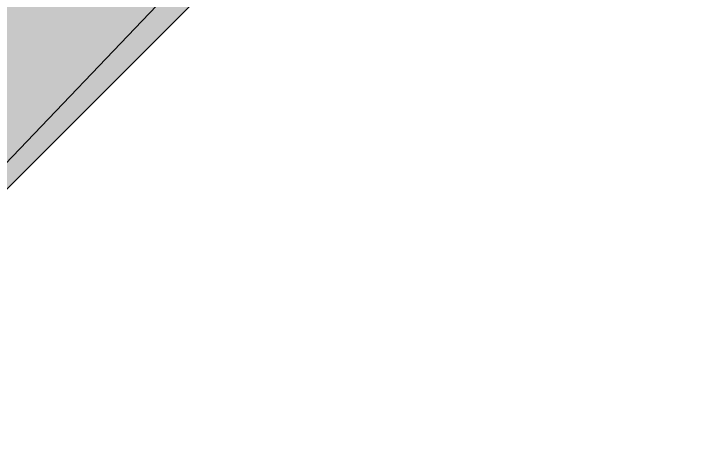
# Model space of a CAD drawing. Header units: metres. Extents: x -3 to 687, y -1 to 1371.
# Drawn here: x 6.2621 to 6.6796, y 183.3033 to 183.555 of the extents above; entities that cross this region are included whole.
import ezdxf

# ---------------------------------------------------------------- set-up
doc = ezdxf.new("R2010")
doc.units = ezdxf.units.M
doc.header["$MEASUREMENT"] = 0
for name, color, linetype, lineweight, true_color in [('TPX_BUILDINGS', 7, 'CONTINUOUS', 0, 0x000000), ('TPX_BUILDINGS_HATCH', 7, 'CONTINUOUS', 0, 0xf0f0f0), ('TPX_BUILDINGS_SHADOWS_HATCH', 7, 'CONTINUOUS', 0, 0x000000), ('TPX_BUILDINGS_SHADOWS_OUTLINES', 7, 'CONTINUOUS', 0, 0x000000)]:
    doc.layers.add(name, color=color, linetype=linetype, lineweight=lineweight, true_color=true_color)

msp = doc.modelspace()

# ---------------------------------------------------------------- hatches: boundary and pattern name
at = {"layer": 'TPX_BUILDINGS_HATCH'}
msp.add_hatch(color=256, dxfattribs=at).paths.add_polyline_path([(9.83651, 195.84778), (1.59675, 187.22632), (5.91289, 183.10573), (14.15265, 191.72719), (9.83651, 195.84778)])
at = {"layer": 'TPX_BUILDINGS_SHADOWS_HATCH'}
msp.add_hatch(color=256, dxfattribs=at).paths.add_polyline_path([(14.15265, 191.72719), (5.91289, 183.10573), (10.15553, 187.34837), (18.39529, 195.96983), (14.07915, 200.09042), (9.83651, 195.84778), (14.15265, 191.72719)])

# ---------------------------------------------------------------- linework, layer by layer
at = {"layer": 'TPX_BUILDINGS', "elevation": 0.0421}
msp.add_lwpolyline([(9.83651, 195.84778), (1.59675, 187.22632), (5.91289, 183.10573), (14.15265, 191.72719)], close=True, dxfattribs=at)
at = {"layer": 'TPX_BUILDINGS_SHADOWS_OUTLINES', "elevation": 0.0391}
msp.add_lwpolyline([(14.15265, 191.72719), (5.91289, 183.10573), (10.15553, 187.34837), (18.39529, 195.96983), (14.07915, 200.09042), (9.83651, 195.84778)], close=True, dxfattribs=at)

doc.saveas('drawing.dxf')
